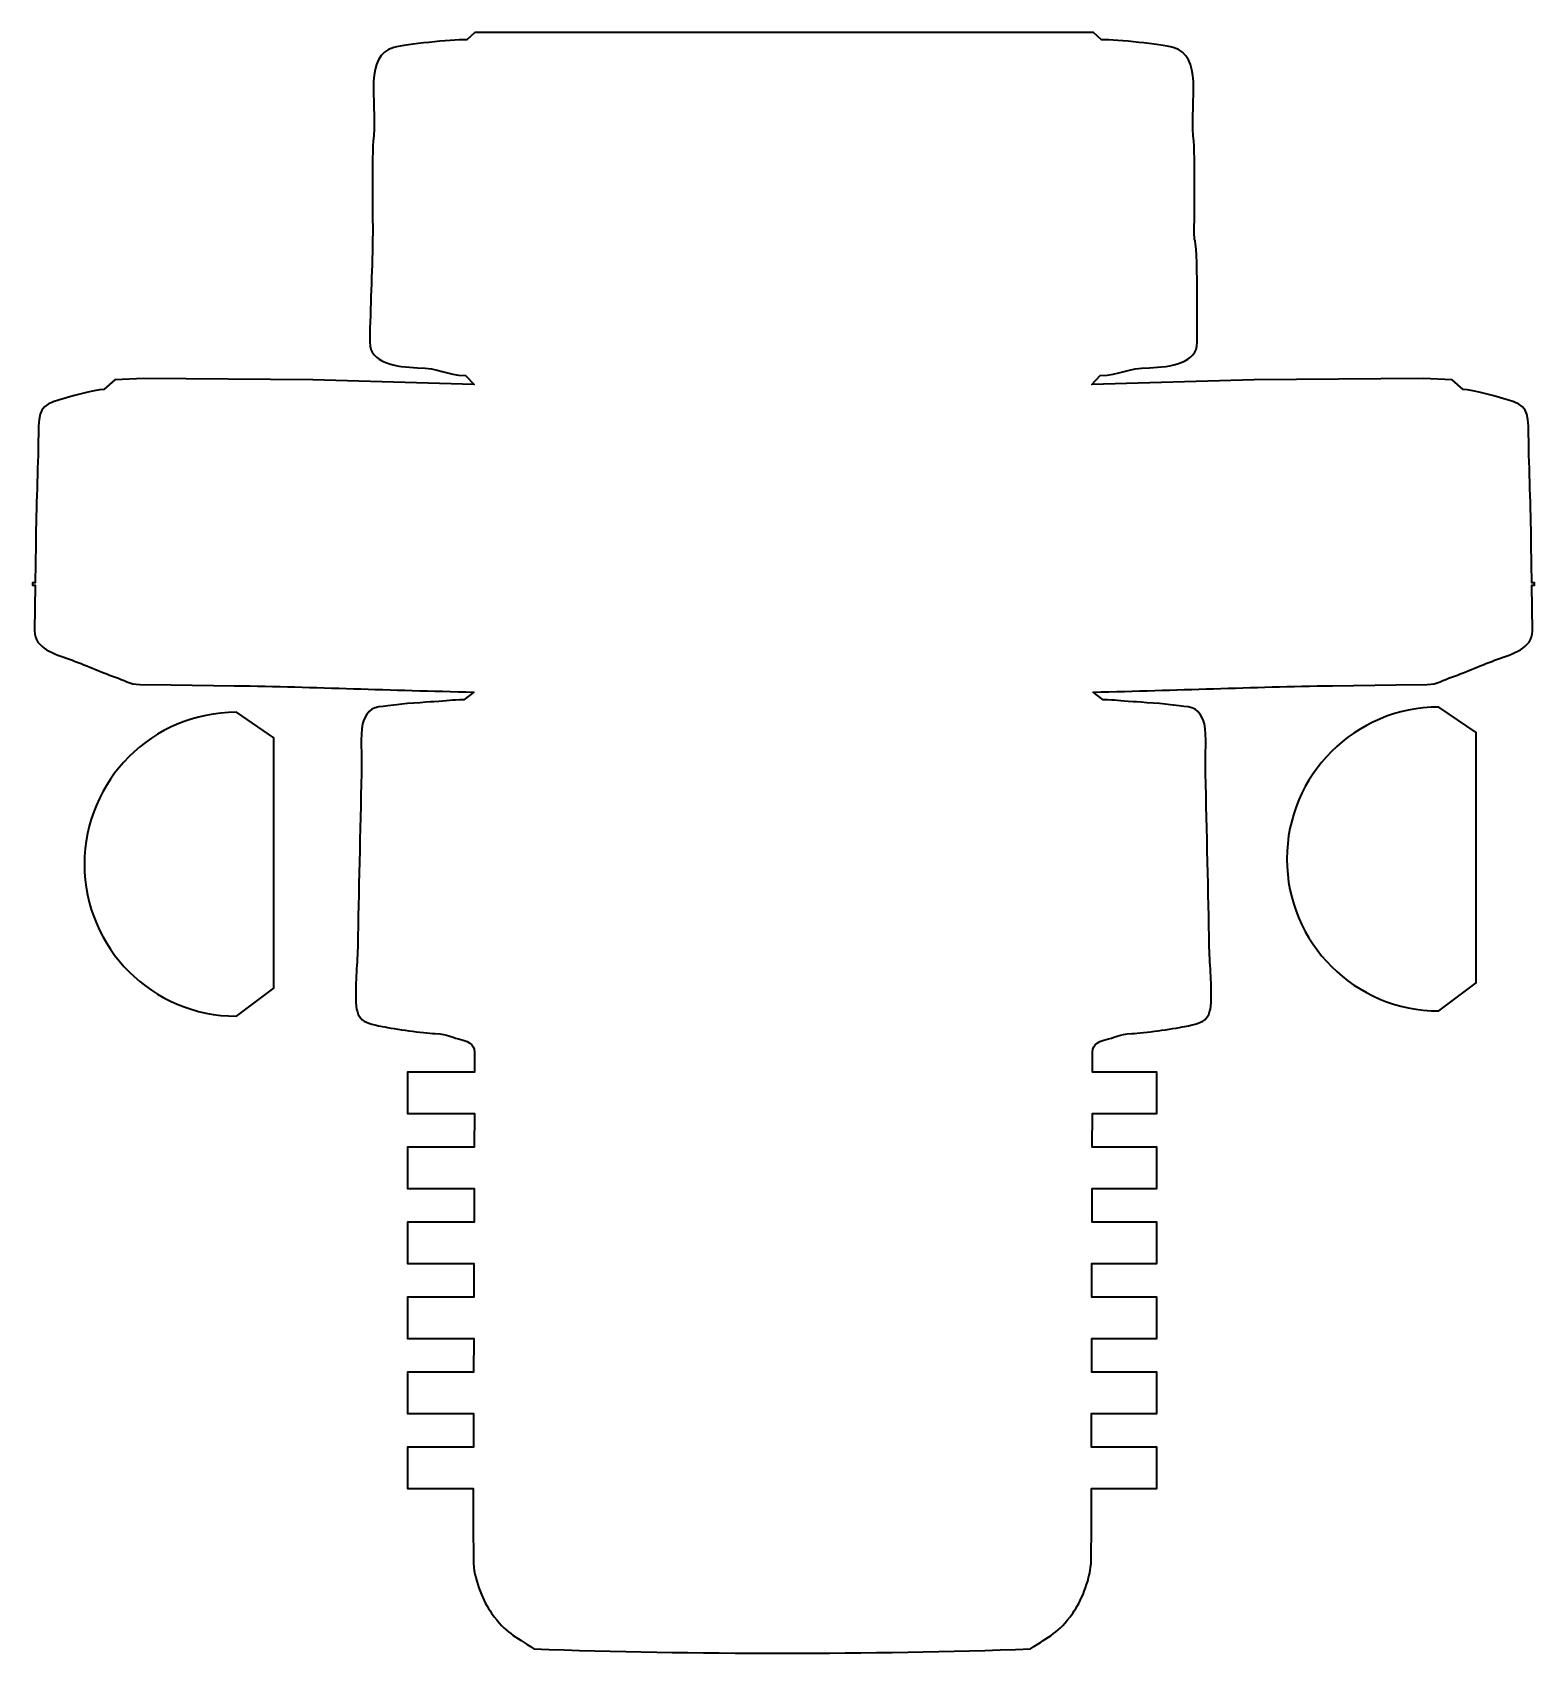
# Model space of a CAD drawing. Header units: centimetres. Extents: x -10.2 to 10.1, y -8.6 to 13.4.
import ezdxf

# ---------------------------------------------------------------- set-up
doc = ezdxf.new("R2010")
doc.units = ezdxf.units.CM
doc.header["$MEASUREMENT"] = 0
doc.layers.add('Layer 1', color=7, linetype='Continuous')

msp = doc.modelspace()

# ---------------------------------------------------------------- linework, layer by layer
at = {"layer": 'Layer 1', "color": 250, "lineweight": 35}
for points, knots in [([(5.54586, 9.20918), (5.54956, 8.92663), (5.17719, 8.87466), (4.89963, 8.8643), (4.89963, 8.8643), (4.5971, 8.86034), (4.50431, 8.76876), (4.23088, 8.75845), (4.23088, 8.75845), (4.23088, 8.75845), (4.11642, 8.63585), (4.11642, 8.63585), (4.11642, 8.63585), (4.11642, 8.63585), (6.31517, 8.70117), (6.31517, 8.70117), (6.31517, 8.70117), (6.31517, 8.70117), (8.60709, 8.71772), (8.60709, 8.71772), (8.60709, 8.71772), (8.60709, 8.71772), (9.00106, 8.70269), (9.00106, 8.70269), (9.00106, 8.70269), (9.00106, 8.70269), (9.14786, 8.57004), (9.14786, 8.57004), (9.14786, 8.57004), (9.27219, 8.57167), (9.63838, 8.46208), (9.75072, 8.42991), (9.75072, 8.42991), (10.00449, 8.35922), (10.03032, 8.28554), (10.03454, 7.96265), (10.03454, 7.96265), (10.04115, 7.45811), (10.0638, 6.99416), (10.07058, 6.47617), (10.07058, 6.47617), (10.07058, 6.47617), (10.07745, 5.95146), (10.07745, 5.95146), (10.07745, 5.95146), (10.07745, 5.95146), (10.11476, 5.95195), (10.11476, 5.95195), (10.11476, 5.95195), (10.11476, 5.95195), (10.11519, 5.91831), (10.11519, 5.91831), (10.11519, 5.91831), (10.11519, 5.91831), (10.07789, 5.91781), (10.07789, 5.91781), (10.07789, 5.91781), (10.07789, 5.91781), (10.08599, 5.29893), (10.08599, 5.29893), (10.08599, 5.29893), (10.08908, 5.06348), (9.80824, 4.9858), (9.61434, 4.91597), (9.61434, 4.91597), (9.39981, 4.83915), (9.20203, 4.74909), (8.99164, 4.67232), (8.99164, 4.67232), (8.88019, 4.63723), (8.7981, 4.57559), (8.66133, 4.57381), (8.66133, 4.57381), (8.66133, 4.57381), (8.23449, 4.56822), (8.23449, 4.56822), (8.23449, 4.56822), (8.23449, 4.56822), (7.37664, 4.55699), (7.37664, 4.55699), (7.37664, 4.55699), (6.25769, 4.54233), (5.28393, 4.49395), (4.13608, 4.4722), (4.13608, 4.4722), (4.13608, 4.4722), (4.27011, 4.36629), (4.27011, 4.36629), (4.27011, 4.36629), (4.45245, 4.36868), (4.47799, 4.34411), (4.67699, 4.33999), (4.67699, 4.33999), (4.76411, 4.3344), (5.12915, 4.31226), (5.22474, 4.29332), (5.22474, 4.29332), (5.44067, 4.26251), (5.53555, 4.2974), (5.62522, 4.09673), (5.62522, 4.09673), (5.68076, 3.96962), (5.65554, 3.67997), (5.65774, 3.51179), (5.65774, 3.51179), (5.66761, 2.75835), (5.69572, 1.87732), (5.70506, 1.16424), (5.70506, 1.16424), (5.70876, 0.88169), (5.73247, 0.65324), (5.736, 0.38416), (5.736, 0.38416), (5.74057, 0.03435), (5.67056, -0.0002), (5.37703, -0.05787), (5.37703, -0.05787), (5.20341, -0.09379), (4.8269, -0.14582), (4.66122, -0.15472), (4.66122, -0.15472), (4.46653, -0.16399), (4.46697, -0.19763), (4.34299, -0.22616), (4.34299, -0.22616), (4.14961, -0.27441), (4.1244, -0.31081), (4.12635, -0.45777), (4.12635, -0.45777), (4.12635, -0.45777), (4.12585, -0.67791), (4.12585, -0.67791), (4.12585, -0.67791), (4.12585, -0.67791), (4.99863, -0.67791), (4.99863, -0.67791), (4.99863, -0.67791), (4.99863, -0.67791), (4.99863, -1.23599), (4.99863, -1.23599), (4.99863, -1.23599), (4.99863, -1.23599), (4.12458, -1.23599), (4.12458, -1.23599), (4.12458, -1.23599), (4.12458, -1.23599), (4.12354, -1.69391), (4.12354, -1.69391), (4.12354, -1.69391), (4.12354, -1.69391), (4.99863, -1.69391), (4.99863, -1.69391), (4.99863, -1.69391), (4.99863, -1.69391), (4.99863, -2.25199), (4.99863, -2.25199), (4.99863, -2.25199), (4.99863, -2.25199), (4.12227, -2.25199), (4.12227, -2.25199), (4.12227, -2.25199), (4.12227, -2.25199), (4.12123, -2.70991), (4.12123, -2.70991), (4.12123, -2.70991), (4.12123, -2.70991), (4.99863, -2.70991), (4.99863, -2.70991), (4.99863, -2.70991), (4.99863, -2.70991), (4.99863, -3.26799), (4.99863, -3.26799), (4.99863, -3.26799), (4.99863, -3.26799), (4.11996, -3.26799), (4.11996, -3.26799), (4.11996, -3.26799), (4.11996, -3.26799), (4.11892, -3.72591), (4.11892, -3.72591), (4.11892, -3.72591), (4.11892, -3.72591), (4.99863, -3.72591), (4.99863, -3.72591), (4.99863, -3.72591), (4.99863, -3.72591), (4.99863, -4.28399), (4.99863, -4.28399), (4.99863, -4.28399), (4.99863, -4.28399), (4.11765, -4.28399), (4.11765, -4.28399), (4.11765, -4.28399), (4.11765, -4.28399), (4.11661, -4.74191), (4.11661, -4.74191), (4.11661, -4.74191), (4.11661, -4.74191), (4.99863, -4.74191), (4.99863, -4.74191), (4.99863, -4.74191), (4.99863, -4.74191), (4.99863, -5.29999), (4.99863, -5.29999), (4.99863, -5.29999), (4.99863, -5.29999), (4.11535, -5.29999), (4.11535, -5.29999), (4.11535, -5.29999), (4.11535, -5.29999), (4.11431, -5.75791), (4.11431, -5.75791), (4.11431, -5.75791), (4.11431, -5.75791), (4.99863, -5.75791), (4.99863, -5.75791), (4.99863, -5.75791), (4.99863, -5.75791), (4.99863, -6.31599), (4.99863, -6.31599), (4.99863, -6.31599), (4.99863, -6.31599), (4.11304, -6.31599), (4.11304, -6.31599), (4.11304, -6.31599), (4.11304, -6.31599), (4.112, -6.77391), (4.112, -6.77391), (4.112, -6.77391), (4.112, -6.77391), (4.1071, -7.33199), (4.1071, -7.33199), (4.1071, -7.33199), (4.08452, -7.58726), (3.96849, -7.85398), (3.86035, -8.00434), (3.86035, -8.00434), (3.66495, -8.27604), (3.54935, -8.31119), (3.28641, -8.48956), (3.28641, -8.48956), (1.11023, -8.56519), (-1.26321, -8.56518), (-3.43941, -8.48957), (-3.43941, -8.48957), (-3.70235, -8.31119), (-3.81794, -8.27603), (-4.01334, -8.00435), (-4.01334, -8.00435), (-4.12148, -7.85399), (-4.23748, -7.58727), (-4.26007, -7.33199), (-4.26007, -7.33199), (-4.26007, -7.33199), (-4.26264, -6.77391), (-4.26264, -6.77391), (-4.26264, -6.77391), (-4.26264, -6.77391), (-4.26132, -6.31599), (-4.26132, -6.31599), (-4.26132, -6.31599), (-4.26132, -6.31599), (-5.15241, -6.31599), (-5.15241, -6.31599), (-5.15241, -6.31599), (-5.15241, -6.31599), (-5.15241, -5.75791), (-5.15241, -5.75791), (-5.15241, -5.75791), (-5.15241, -5.75791), (-4.25971, -5.75791), (-4.25971, -5.75791), (-4.25971, -5.75791), (-4.25971, -5.75791), (-4.25839, -5.29999), (-4.25839, -5.29999), (-4.25839, -5.29999), (-4.25839, -5.29999), (-5.15241, -5.29999), (-5.15241, -5.29999), (-5.15241, -5.29999), (-5.15241, -5.29999), (-5.15241, -4.74191), (-5.15241, -4.74191), (-5.15241, -4.74191), (-5.15241, -4.74191), (-4.25679, -4.74191), (-4.25679, -4.74191), (-4.25679, -4.74191), (-4.25679, -4.74191), (-4.25547, -4.28399), (-4.25547, -4.28399), (-4.25547, -4.28399), (-4.25547, -4.28399), (-5.15241, -4.28399), (-5.15241, -4.28399), (-5.15241, -4.28399), (-5.15241, -4.28399), (-5.15241, -3.72591), (-5.15241, -3.72591), (-5.15241, -3.72591), (-5.15241, -3.72591), (-4.25386, -3.72591), (-4.25386, -3.72591), (-4.25386, -3.72591), (-4.25386, -3.72591), (-4.25254, -3.26799), (-4.25254, -3.26799), (-4.25254, -3.26799), (-4.25254, -3.26799), (-5.15241, -3.26799), (-5.15241, -3.26799), (-5.15241, -3.26799), (-5.15241, -3.26799), (-5.15241, -2.70991), (-5.15241, -2.70991), (-5.15241, -2.70991), (-5.15241, -2.70991), (-4.25094, -2.70991), (-4.25094, -2.70991), (-4.25094, -2.70991), (-4.25094, -2.70991), (-4.24962, -2.25199), (-4.24962, -2.25199), (-4.24962, -2.25199), (-4.24962, -2.25199), (-5.15241, -2.25199), (-5.15241, -2.25199), (-5.15241, -2.25199), (-5.15241, -2.25199), (-5.15241, -1.69391), (-5.15241, -1.69391), (-5.15241, -1.69391), (-5.15241, -1.69391), (-4.24802, -1.69391), (-4.24802, -1.69391), (-4.24802, -1.69391), (-4.24802, -1.69391), (-4.2467, -1.23599), (-4.2467, -1.23599), (-4.2467, -1.23599), (-4.2467, -1.23599), (-5.15241, -1.23599), (-5.15241, -1.23599), (-5.15241, -1.23599), (-5.15241, -1.23599), (-5.15241, -0.67791), (-5.15241, -0.67791), (-5.15241, -0.67791), (-5.15241, -0.67791), (-4.24509, -0.67791), (-4.24509, -0.67791), (-4.24509, -0.67791), (-4.24509, -0.67791), (-4.24446, -0.45775), (-4.24446, -0.45775), (-4.24446, -0.45775), (-4.24256, -0.31079), (-4.26771, -0.2744), (-4.46111, -0.22615), (-4.46111, -0.22615), (-4.58509, -0.19761), (-4.58465, -0.16398), (-4.77934, -0.1547), (-4.77934, -0.1547), (-4.94502, -0.1458), (-5.32153, -0.09378), (-5.49514, -0.05786), (-5.49514, -0.05786), (-5.78868, -0.0002), (-5.85869, 0.03436), (-5.85411, 0.38417), (-5.85411, 0.38417), (-5.85058, 0.65326), (-5.82687, 0.88171), (-5.82317, 1.16425), (-5.82317, 1.16425), (-5.81384, 1.87732), (-5.78572, 2.75836), (-5.77586, 3.5118), (-5.77586, 3.5118), (-5.77365, 3.67998), (-5.79888, 3.96963), (-5.74333, 4.09674), (-5.74333, 4.09674), (-5.65366, 4.29741), (-5.55878, 4.26253), (-5.34285, 4.29334), (-5.34285, 4.29334), (-5.24726, 4.31227), (-4.88222, 4.33441), (-4.79511, 4.34), (-4.79511, 4.34), (-4.59609, 4.34412), (-4.57056, 4.3687), (-4.38822, 4.36631), (-4.38822, 4.36631), (-4.38822, 4.36631), (-4.25419, 4.47221), (-4.25419, 4.47221), (-4.25419, 4.47221), (-5.40205, 4.49396), (-6.37581, 4.54235), (-7.49475, 4.557), (-7.49475, 4.557), (-7.49475, 4.557), (-8.3526, 4.56823), (-8.3526, 4.56823), (-8.3526, 4.56823), (-8.3526, 4.56823), (-8.77945, 4.57382), (-8.77945, 4.57382), (-8.77945, 4.57382), (-8.91621, 4.57561), (-8.99831, 4.63724), (-9.10976, 4.67234), (-9.10976, 4.67234), (-9.32014, 4.7491), (-9.51792, 4.83916), (-9.73245, 4.91598), (-9.73245, 4.91598), (-9.92635, 4.9858), (-10.20719, 5.06349), (-10.2041, 5.29894), (-10.2041, 5.29894), (-10.2041, 5.29894), (-10.196, 5.91783), (-10.196, 5.91783), (-10.196, 5.91783), (-10.196, 5.91783), (-10.2333, 5.91832), (-10.2333, 5.91832), (-10.2333, 5.91832), (-10.2333, 5.91832), (-10.23286, 5.95196), (-10.23286, 5.95196), (-10.23286, 5.95196), (-10.23286, 5.95196), (-10.19556, 5.95147), (-10.19556, 5.95147), (-10.19556, 5.95147), (-10.19556, 5.95147), (-10.18869, 6.47618), (-10.18869, 6.47618), (-10.18869, 6.47618), (-10.18191, 6.99417), (-10.15926, 7.45813), (-10.15265, 7.96266), (-10.15265, 7.96266), (-10.14843, 8.28556), (-10.12259, 8.35923), (-9.86883, 8.42992), (-9.86883, 8.42992), (-9.75649, 8.46209), (-9.3903, 8.57168), (-9.26598, 8.57006), (-9.26598, 8.57006), (-9.26598, 8.57006), (-9.11917, 8.70269), (-9.11917, 8.70269), (-9.11917, 8.70269), (-9.11917, 8.70269), (-8.7252, 8.71772), (-8.7252, 8.71772), (-8.7252, 8.71772), (-8.7252, 8.71772), (-6.43328, 8.70118), (-6.43328, 8.70118), (-6.43328, 8.70118), (-6.43328, 8.70118), (-4.25154, 8.63586), (-4.25154, 8.63586), (-4.25154, 8.63586), (-4.25154, 8.63586), (-4.36599, 8.75847), (-4.36599, 8.75847), (-4.36599, 8.75847), (-4.63942, 8.76878), (-4.7152, 8.86035), (-5.01773, 8.86431), (-5.01773, 8.86431), (-5.2953, 8.87467), (-5.66767, 8.92664), (-5.66397, 9.20918), (-5.66397, 9.20918), (-5.65737, 9.71372), (-5.63127, 10.1238), (-5.62493, 10.60815), (-5.62493, 10.60815), (-5.61938, 11.03197), (-5.64435, 11.65802), (-5.61076, 12.00745), (-5.61076, 12.00745), (-5.56712, 12.49131), (-5.74577, 13.09247), (-5.33814, 13.20152), (-5.33814, 13.20152), (-5.15932, 13.24627), (-4.57796, 13.30844), (-4.35003, 13.30546), (-4.35003, 13.30546), (-4.35003, 13.30546), (-4.24096, 13.40496), (-4.24096, 13.40496), (-4.24096, 13.40496), (-4.24096, 13.40496), (-0.22906, 13.40595), (-0.22906, 13.40595), (-0.22906, 13.40595), (-0.22906, 13.40595), (-0.22906, 13.40604), (-0.22906, 13.40604), (-0.22906, 13.40604), (-0.22906, 13.40604), (-0.05905, 13.40599), (-0.05905, 13.40599), (-0.05905, 13.40599), (-0.05905, 13.40599), (0.11098, 13.40604), (0.11098, 13.40604), (0.11098, 13.40604), (0.11098, 13.40604), (0.11098, 13.40595), (0.11098, 13.40595), (0.11098, 13.40595), (0.11098, 13.40595), (4.13985, 13.40496), (4.13985, 13.40496), (4.13985, 13.40496), (4.13985, 13.40496), (4.24891, 13.30546), (4.24891, 13.30546), (4.24891, 13.30546), (4.47684, 13.30844), (5.0412, 13.24628), (5.22002, 13.20151), (5.22002, 13.20151), (5.62769, 13.09073), (5.44898, 12.47819), (5.49264, 12.00745), (5.49264, 12.00745), (5.52623, 11.65802), (5.50127, 11.03197), (5.50681, 10.60815), (5.50681, 10.60815), (5.55864, 10.55632), (5.54414, 9.3411), (5.54586, 9.20918)], [0, 0, 0, 0, 0.00724638, 0.00724638, 0.00724638, 0.00724638, 0.01449275, 0.01449275, 0.01449275, 0.01449275, 0.02173913, 0.02173913, 0.02173913, 0.02173913, 0.02898551, 0.02898551, 0.02898551, 0.02898551, 0.03623188, 0.03623188, 0.03623188, 0.03623188, 0.04347826, 0.04347826, 0.04347826, 0.04347826, 0.05072464, 0.05072464, 0.05072464, 0.05072464, 0.05797101, 0.05797101, 0.05797101, 0.05797101, 0.06521739, 0.06521739, 0.06521739, 0.06521739, 0.07246377, 0.07246377, 0.07246377, 0.07246377, 0.07971014, 0.07971014, 0.07971014, 0.07971014, 0.08695652, 0.08695652, 0.08695652, 0.08695652, 0.0942029, 0.0942029, 0.0942029, 0.0942029, 0.10144928, 0.10144928, 0.10144928, 0.10144928, 0.10869565, 0.10869565, 0.10869565, 0.10869565, 0.11594203, 0.11594203, 0.11594203, 0.11594203, 0.12318841, 0.12318841, 0.12318841, 0.12318841, 0.13043478, 0.13043478, 0.13043478, 0.13043478, 0.13768116, 0.13768116, 0.13768116, 0.13768116, 0.14492754, 0.14492754, 0.14492754, 0.14492754, 0.15217391, 0.15217391, 0.15217391, 0.15217391, 0.15942029, 0.15942029, 0.15942029, 0.15942029, 0.16666667, 0.16666667, 0.16666667, 0.16666667, 0.17391304, 0.17391304, 0.17391304, 0.17391304, 0.18115942, 0.18115942, 0.18115942, 0.18115942, 0.1884058, 0.1884058, 0.1884058, 0.1884058, 0.19565217, 0.19565217, 0.19565217, 0.19565217, 0.20289855, 0.20289855, 0.20289855, 0.20289855, 0.21014493, 0.21014493, 0.21014493, 0.21014493, 0.2173913, 0.2173913, 0.2173913, 0.2173913, 0.22463768, 0.22463768, 0.22463768, 0.22463768, 0.23188406, 0.23188406, 0.23188406, 0.23188406, 0.23913043, 0.23913043, 0.23913043, 0.23913043, 0.24637681, 0.24637681, 0.24637681, 0.24637681, 0.25362319, 0.25362319, 0.25362319, 0.25362319, 0.26086957, 0.26086957, 0.26086957, 0.26086957, 0.26811594, 0.26811594, 0.26811594, 0.26811594, 0.27536232, 0.27536232, 0.27536232, 0.27536232, 0.2826087, 0.2826087, 0.2826087, 0.2826087, 0.28985507, 0.28985507, 0.28985507, 0.28985507, 0.29710145, 0.29710145, 0.29710145, 0.29710145, 0.30434783, 0.30434783, 0.30434783, 0.30434783, 0.3115942, 0.3115942, 0.3115942, 0.3115942, 0.31884058, 0.31884058, 0.31884058, 0.31884058, 0.32608696, 0.32608696, 0.32608696, 0.32608696, 0.33333333, 0.33333333, 0.33333333, 0.33333333, 0.34057971, 0.34057971, 0.34057971, 0.34057971, 0.34782609, 0.34782609, 0.34782609, 0.34782609, 0.35507246, 0.35507246, 0.35507246, 0.35507246, 0.36231884, 0.36231884, 0.36231884, 0.36231884, 0.36956522, 0.36956522, 0.36956522, 0.36956522, 0.37681159, 0.37681159, 0.37681159, 0.37681159, 0.38405797, 0.38405797, 0.38405797, 0.38405797, 0.39130435, 0.39130435, 0.39130435, 0.39130435, 0.39855072, 0.39855072, 0.39855072, 0.39855072, 0.4057971, 0.4057971, 0.4057971, 0.4057971, 0.41304348, 0.41304348, 0.41304348, 0.41304348, 0.42028986, 0.42028986, 0.42028986, 0.42028986, 0.42753623, 0.42753623, 0.42753623, 0.42753623, 0.43478261, 0.43478261, 0.43478261, 0.43478261, 0.44202899, 0.44202899, 0.44202899, 0.44202899, 0.44927536, 0.44927536, 0.44927536, 0.44927536, 0.45652174, 0.45652174, 0.45652174, 0.45652174, 0.46376812, 0.46376812, 0.46376812, 0.46376812, 0.47101449, 0.47101449, 0.47101449, 0.47101449, 0.47826087, 0.47826087, 0.47826087, 0.47826087, 0.48550725, 0.48550725, 0.48550725, 0.48550725, 0.49275362, 0.49275362, 0.49275362, 0.49275362, 0.5, 0.5, 0.5, 0.5, 0.50724638, 0.50724638, 0.50724638, 0.50724638, 0.51449275, 0.51449275, 0.51449275, 0.51449275, 0.52173913, 0.52173913, 0.52173913, 0.52173913, 0.52898551, 0.52898551, 0.52898551, 0.52898551, 0.53623188, 0.53623188, 0.53623188, 0.53623188, 0.54347826, 0.54347826, 0.54347826, 0.54347826, 0.55072464, 0.55072464, 0.55072464, 0.55072464, 0.55797101, 0.55797101, 0.55797101, 0.55797101, 0.56521739, 0.56521739, 0.56521739, 0.56521739, 0.57246377, 0.57246377, 0.57246377, 0.57246377, 0.57971014, 0.57971014, 0.57971014, 0.57971014, 0.58695652, 0.58695652, 0.58695652, 0.58695652, 0.5942029, 0.5942029, 0.5942029, 0.5942029, 0.60144928, 0.60144928, 0.60144928, 0.60144928, 0.60869565, 0.60869565, 0.60869565, 0.60869565, 0.61594203, 0.61594203, 0.61594203, 0.61594203, 0.62318841, 0.62318841, 0.62318841, 0.62318841, 0.63043478, 0.63043478, 0.63043478, 0.63043478, 0.63768116, 0.63768116, 0.63768116, 0.63768116, 0.64492754, 0.64492754, 0.64492754, 0.64492754, 0.65217391, 0.65217391, 0.65217391, 0.65217391, 0.65942029, 0.65942029, 0.65942029, 0.65942029, 0.66666667, 0.66666667, 0.66666667, 0.66666667, 0.67391304, 0.67391304, 0.67391304, 0.67391304, 0.68115942, 0.68115942, 0.68115942, 0.68115942, 0.6884058, 0.6884058, 0.6884058, 0.6884058, 0.69565217, 0.69565217, 0.69565217, 0.69565217, 0.70289855, 0.70289855, 0.70289855, 0.70289855, 0.71014493, 0.71014493, 0.71014493, 0.71014493, 0.7173913, 0.7173913, 0.7173913, 0.7173913, 0.72463768, 0.72463768, 0.72463768, 0.72463768, 0.73188406, 0.73188406, 0.73188406, 0.73188406, 0.73913043, 0.73913043, 0.73913043, 0.73913043, 0.74637681, 0.74637681, 0.74637681, 0.74637681, 0.75362319, 0.75362319, 0.75362319, 0.75362319, 0.76086957, 0.76086957, 0.76086957, 0.76086957, 0.76811594, 0.76811594, 0.76811594, 0.76811594, 0.77536232, 0.77536232, 0.77536232, 0.77536232, 0.7826087, 0.7826087, 0.7826087, 0.7826087, 0.78985507, 0.78985507, 0.78985507, 0.78985507, 0.79710145, 0.79710145, 0.79710145, 0.79710145, 0.80434783, 0.80434783, 0.80434783, 0.80434783, 0.8115942, 0.8115942, 0.8115942, 0.8115942, 0.81884058, 0.81884058, 0.81884058, 0.81884058, 0.82608696, 0.82608696, 0.82608696, 0.82608696, 0.83333333, 0.83333333, 0.83333333, 0.83333333, 0.84057971, 0.84057971, 0.84057971, 0.84057971, 0.84782609, 0.84782609, 0.84782609, 0.84782609, 0.85507246, 0.85507246, 0.85507246, 0.85507246, 0.86231884, 0.86231884, 0.86231884, 0.86231884, 0.86956522, 0.86956522, 0.86956522, 0.86956522, 0.87681159, 0.87681159, 0.87681159, 0.87681159, 0.88405797, 0.88405797, 0.88405797, 0.88405797, 0.89130435, 0.89130435, 0.89130435, 0.89130435, 0.89855072, 0.89855072, 0.89855072, 0.89855072, 0.9057971, 0.9057971, 0.9057971, 0.9057971, 0.91304348, 0.91304348, 0.91304348, 0.91304348, 0.92028986, 0.92028986, 0.92028986, 0.92028986, 0.92753623, 0.92753623, 0.92753623, 0.92753623, 0.93478261, 0.93478261, 0.93478261, 0.93478261, 0.94202899, 0.94202899, 0.94202899, 0.94202899, 0.94927536, 0.94927536, 0.94927536, 0.94927536, 0.95652174, 0.95652174, 0.95652174, 0.95652174, 0.96376812, 0.96376812, 0.96376812, 0.96376812, 0.97101449, 0.97101449, 0.97101449, 0.97101449, 0.97826087, 0.97826087, 0.97826087, 0.97826087, 0.98550725, 0.98550725, 0.98550725, 0.98550725, 1, 1, 1, 1]), ([(-6.96265, 2.14008), (-6.96265, 2.14008), (-6.96265, 0.46282), (-6.96265, 0.46282), (-6.96265, 0.46282), (-6.96265, 0.46282), (-7.47065, 0.08216), (-7.47065, 0.08216), (-7.47065, 0.08216), (-8.60702, 0.08216), (-9.52857, 1.00371), (-9.52857, 2.14008), (-9.52857, 2.14008), (-9.52857, 3.27645), (-8.60702, 4.198), (-7.47065, 4.198), (-7.47065, 4.198), (-7.47065, 4.198), (-6.96265, 3.85332), (-6.96265, 3.85332), (-6.96265, 3.85332), (-6.96265, 3.85332), (-6.96265, 2.14008), (-6.96265, 2.14008)], [0, 0, 0, 0, 0.14285714, 0.14285714, 0.14285714, 0.14285714, 0.28571429, 0.28571429, 0.28571429, 0.28571429, 0.42857143, 0.42857143, 0.42857143, 0.42857143, 0.57142857, 0.57142857, 0.57142857, 0.57142857, 0.71428571, 0.71428571, 0.71428571, 0.71428571, 1, 1, 1, 1]), ([(9.32632, 2.20985), (9.32632, 2.20985), (9.32632, 0.53259), (9.32632, 0.53259), (9.32632, 0.53259), (9.32632, 0.53259), (8.81832, 0.15193), (8.81832, 0.15193), (8.81832, 0.15193), (7.68195, 0.15193), (6.7604, 1.07348), (6.7604, 2.20985), (6.7604, 2.20985), (6.7604, 3.34622), (7.68195, 4.26777), (8.81832, 4.26777), (8.81832, 4.26777), (8.81832, 4.26777), (9.32632, 3.92309), (9.32632, 3.92309), (9.32632, 3.92309), (9.32632, 3.92309), (9.32632, 2.20985), (9.32632, 2.20985)], [0, 0, 0, 0, 0.14285714, 0.14285714, 0.14285714, 0.14285714, 0.28571429, 0.28571429, 0.28571429, 0.28571429, 0.42857143, 0.42857143, 0.42857143, 0.42857143, 0.57142857, 0.57142857, 0.57142857, 0.57142857, 0.71428571, 0.71428571, 0.71428571, 0.71428571, 1, 1, 1, 1])]:
    msp.add_open_spline(points, degree=3, knots=knots, dxfattribs=at)

doc.saveas('drawing.dxf')
